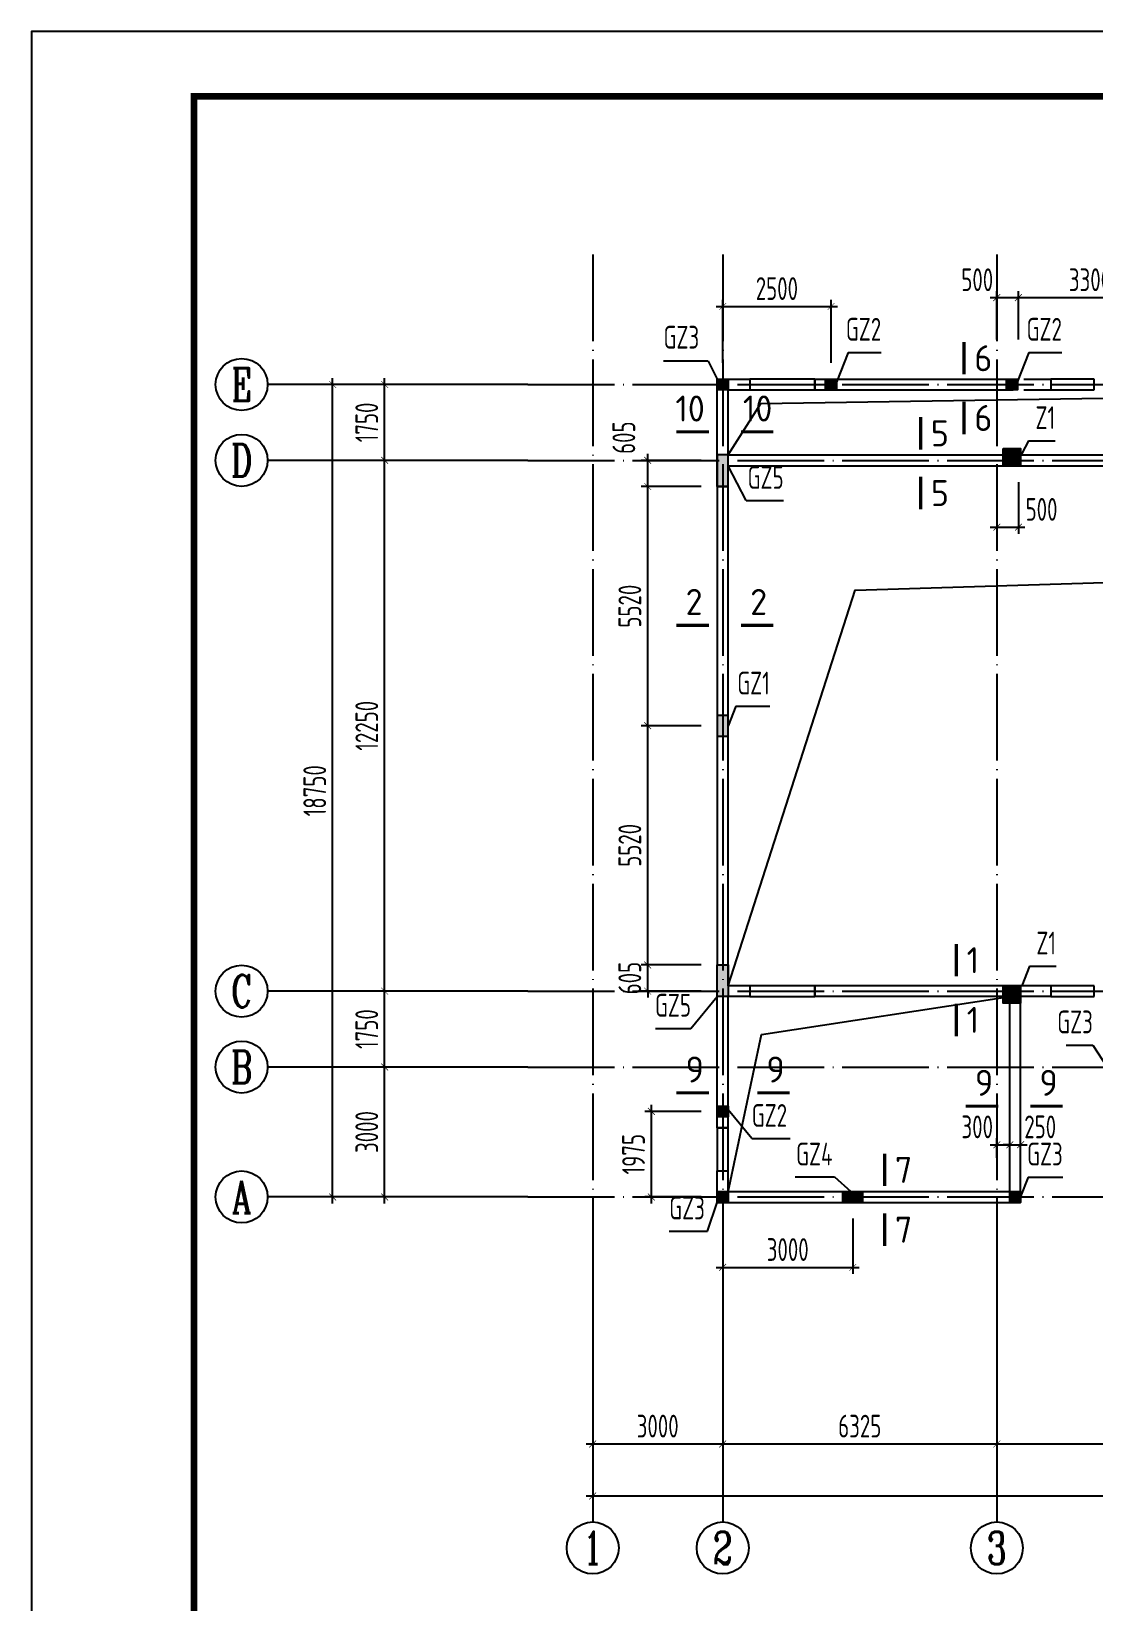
# Model space of a CAD drawing. Extents: x -159214 to 158333, y 7819 to 689505.
# Drawn here: x 24683 to 49192, y 286583 to 322819 of the extents above; entities that cross this region are included whole.
import ezdxf
from ezdxf.enums import TextEntityAlignment as Align

# ---------------------------------------------------------------- set-up
doc = ezdxf.new("R2010")
doc.units = 0
doc.header["$LTSCALE"] = 1000
doc.header["$PDMODE"] = 3
doc.linetypes.add('DASHED', pattern=[0.75, 0.5, -0.25])
doc.linetypes.add('DOTE', pattern=[2.42, 2, -0.2, 0.02, -0.2])
doc.layers.get('0').update_dxf_attribs({"linetype": 'CONTINUOUS'})
doc.layers.get('Defpoints').update_dxf_attribs({"linetype": 'CONTINUOUS'})
for name, color, linetype in [('d-一层结构平面', 4, 'CONTINUOUS'), ('d-轴线', 7, 'CONTINUOUS'), ('MOUNT', 3, 'CONTINUOUS'), ('PUB_DWGN', 7, 'CONTINUOUS'), ('PUB_TEXT', 7, 'CONTINUOUS'), ('PUB_TITLE', 4, 'CONTINUOUS'), ('邓-AXIS', 1, 'DOTE'), ('邓-AXIS_DIM', 3, 'CONTINUOUS'), ('邓-AXIS_NUM', 7, 'CONTINUOUS'), ('邓-BEAM_BR', 4, 'DASHED'), ('邓-BEAM_SE_CON', 144, 'CONTINUOUS'), ('邓-COLU', 7, 'CONTINUOUS'), ('邓-COLU_HATCH', 8, 'CONTINUOUS'), ('邓-DIM', 3, 'CONTINUOUS'), ('邓-TEXT', 7, 'CONTINUOUS'), ('邓-THICK', 6, 'CONTINUOUS'), ('邓-WALL_BR', 2, 'CONTINUOUS')]:
    doc.layers.add(name, color=color, linetype=linetype)
doc.styles.add('-GBCBIGGBENOR', font='GBENOR.shx', dxfattribs={"bigfont": 'GBCBIG.shx'})
doc.styles.add('HZTXT', font='romans', dxfattribs={"bigfont": 'hztxt'})
doc.styles.add('title_font', font='GBENOR.shx', dxfattribs={"bigfont": 'GBCBIG.shx'})
doc.styles.add('TSSD_Axis', font='complex.shx', dxfattribs={"width": 0.7, "bigfont": 'hztxt.shx'})
doc.styles.add('TSSD_Dimension', font='tssdeng.shx', dxfattribs={"width": 0.7, "bigfont": 'Hztxt.shx'})
doc.styles.add('TSSD_Label', font='tssdeng.shx', dxfattribs={"width": 0.7, "bigfont": 'Hztxt.shx'})
doc.dimstyles.new('TSSD_150_150', dxfattribs={"dimtxt": 525, "dimasz": 150, "dimexe": 150, "dimexo": 375, "dimgap": 150, "dimtad": 1, "dimdec": 0, "dimzin": 0, "dimdsep": 46, "dimtxsty": 'TSSD_Dimension', "dimblk": 'ARCHTICK', "dimblk1": 'ARCHTICK', "dimblk2": 'ARCHTICK', "dimcen": 0, "dimdle": 150, "dimclrt": 7, "dimadec": 0, "dimazin": 0, "dimtfac": 1, "dimtdec": 0, "dimtix": 1, "dimtmove": 2, "dimatfit": 3, "dimfxl": 1, "dimtolj": 1, "dimtzin": 0, "dimarcsym": 0})

# ---------------------------------------------------------------- blocks, each defined once
blk = doc.blocks.new('结构A2+0.5')
at = {"layer": 'PUB_TITLE'}
blk.add_lwpolyline([(0, -63000), (133650, -63000), (133650, 0), (0, 0)], close=True, dxfattribs=at)
at = {"layer": 'PUB_TITLE', "const_width": 150}
blk.add_lwpolyline([(3750, -61500), (132150, -61500), (132150, -1500), (3750, -1500)], close=True, dxfattribs=at)
at = {"layer": 'MOUNT', "color": 4, "style": 'HZTXT'}
blk.add_attdef('00', (130703, -60956), '', height=330, dxfattribs=at)
at = {"layer": 'PUB_DWGN', "style": 'title_font'}
for tag, height, p in [('工程名称1', 900, (127304, -45157)), ('工程名称2', 900, (127304, -46498)), ('图号', 600, (127304, -61007))]:
    blk.add_attdef(tag, text='', height=height, dxfattribs=at).set_placement(p, align=Align.CENTER)
at = {"layer": 'PUB_TEXT', "style": '-GBCBIGGBENOR'}
for tag, height, p in [('图名1', 849, (127304, -51263)), ('图名2', 849, (127373, -52205)), ('日期', 600, (124615, -58935)), ('比例', 600, (129973, -58904))]:
    blk.add_attdef(tag, text='', height=height, dxfattribs=at).set_placement(p, align=Align.CENTER)
blk = doc.blocks.new('Ts_Dk')
at = {"color": 0, "linetype": 'DASHED'}
for p, q in [((0.5, 0.5), (-0.5, 0.5)), ((-0.5, -0.5), (0.5, -0.5))]:
    blk.add_line(p, q, dxfattribs=at)
at = {"color": 0, "linetype": 'ByBlock'}
for p, q in [((-0.5, 0.5), (-0.5, -0.5)), ((0.5, -0.5), (0.5, 0.5))]:
    blk.add_line(p, q, dxfattribs=at)
at = {"color": 0, "linetype": 'ByBlock', "width": 0.7}
blk.add_attdef('DK', text='', height=0.01, dxfattribs=at).set_placement((0, 1.5), align=Align.BOTTOM_CENTER)
blk = doc.blocks.new('局部柱')
at = {"layer": '邓-COLU_HATCH'}
for points in [[(-125, 125), (125, 125), (125, -125), (-125, -125)], [(6550, 125), (6800, 125), (6800, -125), (6550, -125)], [(9875, 125), (10125, 125), (10125, -125), (9875, -125)], [(12200, 125), (12450, 125), (12450, -125), (12200, -125)], [(18200, 125), (18450, 125), (18450, -125), (18200, -125)], [(21125, 125), (21375, 125), (21375, -125), (21125, -125)], [(21125, -1625), (21375, -1625), (21375, -1875), (21125, -1875)], [(8875, -13875), (9125, -13875), (9125, -14125), (8875, -14125)], [(21125, -13875), (21375, -13875), (21375, -14125), (21125, -14125)], [(8875, -15625), (9125, -15625), (9125, -15875), (8875, -15875)], [(12200, -15625), (12450, -15625), (12450, -15875), (12200, -15875)], [(18200, -15625), (18450, -15625), (18450, -15875), (18200, -15875)], [(21125, -15625), (21375, -15625), (21375, -15875), (21125, -15875)]]:
    blk.add_hatch(color=256, dxfattribs=at).paths.add_polyline_path(points)
at = {"layer": '邓-COLU'}
for points in [[(-125, 125), (125, 125), (125, -125), (-125, -125)], [(9875, 125), (10125, 125), (10125, -125), (9875, -125)], [(21125, 125), (21375, 125), (21375, -125), (21125, -125)], [(21125, -1625), (21375, -1625), (21375, -1875), (21125, -1875)], [(8875, -13875), (9125, -13875), (9125, -14125), (8875, -14125)], [(21125, -13875), (21375, -13875), (21375, -14125), (21125, -14125)], [(8875, -15625), (9125, -15625), (9125, -15875), (8875, -15875)], [(21125, -15625), (21375, -15625), (21375, -15875), (21125, -15875)]]:
    blk.add_lwpolyline(points, close=True, dxfattribs=at)
at = {"layer": '邓-COLU', "elevation": 0}
for points in [[(6550, 125), (6800, 125), (6800, -125), (6550, -125)], [(12200, 125), (12450, 125), (12450, -125), (12200, -125)], [(18200, 125), (18450, 125), (18450, -125), (18200, -125)], [(12200, -15625), (12450, -15625), (12450, -15875), (12200, -15875)], [(18200, -15625), (18450, -15625), (18450, -15875), (18200, -15875)]]:
    blk.add_lwpolyline(points, close=True, dxfattribs=at)
blk = doc.blocks.new('蛋种鸡舍一层结构')
at = {"layer": '邓-COLU_HATCH'}
for points in [[(2875, -605), (3125, -605), (3125, 125), (2875, 125)], [(9475, 275), (9875, 275), (9875, -125), (9475, -125)], [(2875, -6365), (3125, -6365), (3125, -5885), (2875, -5885)], [(2875, -11645), (3125, -11645), (3125, -12375), (2875, -12375)], [(9475, -12125), (9875, -12125), (9875, -12525), (9475, -12525)], [(2875, -16875), (3125, -16875), (3125, -17125), (2875, -17125)], [(5775, -16875), (6225, -16875), (6225, -17125), (5775, -17125)], [(9625, -16875), (9875, -16875), (9875, -17125), (9625, -17125)], [(9625, -16875), (9875, -16875), (9875, -17125), (9625, -17125)]]:
    blk.add_hatch(color=256, dxfattribs=at).paths.add_polyline_path(points)
at = {"layer": '邓-COLU'}
for points in [[(2875, -605), (3125, -605), (3125, 125), (2875, 125)], [(9475, 275), (9875, 275), (9875, -125), (9475, -125)], [(2875, -6365), (3125, -6365), (3125, -5885), (2875, -5885)], [(2875, -11645), (3125, -11645), (3125, -12375), (2875, -12375)], [(9475, -12125), (9875, -12125), (9875, -12525), (9475, -12525)], [(2875, -16875), (3125, -16875), (3125, -17125), (2875, -17125)], [(5775, -16875), (6225, -16875), (6225, -17125), (5775, -17125)], [(9625, -16875), (9875, -16875), (9875, -17125), (9625, -17125)]]:
    blk.add_lwpolyline(points, close=True, dxfattribs=at)
blk = doc.blocks.new('2.9米高墙体')
at = {"layer": '邓-COLU_HATCH'}
for points in [[(2375, 1865), (2625, 1865), (2625, 1615), (2375, 1615)], [(-125, -14910), (125, -14910), (125, -15160), (-125, -15160)]]:
    blk.add_hatch(color=256, dxfattribs=at).paths.add_polyline_path(points)
at = {"layer": '邓-BEAM_SE_CON'}
for p, q in [((125, 115), (21125, 115)), ((125, -135), (21125, -135))]:
    blk.add_line(p, q, dxfattribs=at)
at = {"layer": '邓-COLU', "elevation": 0}
blk.add_lwpolyline([(2375, 1865), (2625, 1865), (2625, 1615), (2375, 1615)], close=True, dxfattribs=at)
at = {"layer": '邓-COLU'}
blk.add_lwpolyline([(-125, -14910), (125, -14910), (125, -15160), (-125, -15160)], close=True, dxfattribs=at)
at = {"layer": '邓-TEXT'}
for points in [[(125, 115), (880, 1299), (21125, 1615)], [(125, -16890), (896, -13257), (6625, -12385)]]:
    blk.add_lwpolyline(points, dxfattribs=at)
at = {"layer": '邓-WALL_BR'}
for p, q in [((-125, 1865), (625, 1865)), ((-125, -615), (-125, 1865)), ((625, 1865), (625, 1615)), ((2125, 1865), (2125, 1615)), ((2125, 1865), (6700, 1865, 0)), ((6950, 1865), (7575, 1865)), ((7575, 1865), (7575, 1615)), ((125, 1615), (625, 1615)), ((125, -615), (125, 1615)), ((2125, 1615), (6700, 1615, 0)), ((6950, 1615), (7575, 1615)), ((-125, -615), (125, -615)), ((-125, -15410), (-125, -11655)), ((-125, -11655), (125, -11655)), ((125, -12135), (125, -11655)), ((625, -12135), (125, -12135)), ((625, -12135), (625, -12385)), ((7575, -12135), (2125, -12135)), ((2125, -12135), (2125, -12385)), ((7575, -12135), (7575, -12385)), ((625, -12385), (125, -12385)), ((125, -15410), (125, -12385)), ((6625, -12385), (2125, -12385)), ((6625, -16885), (6625, -12385)), ((7575, -12385), (6875, -12385)), ((6875, -16997), (6875, -12385)), ((-125, -15410), (125, -15410)), ((-125, -17135), (-125, -16410)), ((-125, -16410), (125, -16410)), ((125, -16885), (125, -16410)), ((125, -16885), (6625, -16885)), ((6875, -16885), (6875, -17135)), ((-125, -17135), (6875, -17135))]:
    blk.add_line(p, q, dxfattribs=at)
at = {"layer": 'd-一层结构平面'}
blk.add_blockref('蛋种鸡舍一层结构', (-3000, -10), dxfattribs=at)
at = {"layer": '邓-BEAM_BR'}
for p, xscale, yscale, zscale in [((1375, 1740), 1500.000000000116, 250, 1500.000000000116), ((1375, -12260), 1500.000000000116, 250.0000000000582, 1500.000000000116), ((8075, -12260), 1000, 250, 1000)]:
    blk.add_blockref('Ts_Dk', p, dxfattribs=dict(at, xscale=xscale, yscale=yscale, zscale=zscale))
for p, xscale, yscale, zscale, rotation in [((8075, 1740), 1000, 250.0000000002328, 1000, 180), ((0, -6135), 11040, 250, 10000, 90), ((0, -15910), 1000, 249.9999999998836, 1000, 90)]:
    blk.add_blockref('Ts_Dk', p, dxfattribs=dict(at, xscale=xscale, yscale=yscale, zscale=zscale, rotation=rotation))
at = {"layer": '邓-DIM'}
blk.add_blockref('局部柱', (0, 1740), dxfattribs=at)
blk = doc.blocks.new('_ArchTick')
at = {"color": 0, "linetype": 'ByBlock', "const_width": 0.1}
blk.add_lwpolyline([(-0.53, -0.53), (0.53, 0.53)], dxfattribs=at)
blk = doc.blocks.new('*D96')
at = {"layer": 'Defpoints', "color": 0}
for p in [(38903, 301275), (40509, 301275), (40509, 300670)]:
    blk.add_point(p, dxfattribs=at)
at = {"layer": '邓-DIM', "color": 0, "lineweight": -2}
for p, q in [((40134, 301275), (38753, 301275)), ((38903, 301275), (38903, 301425)), ((38903, 300670), (38903, 301275)), ((40134, 300670), (38753, 300670)), ((38903, 300670), (38903, 300520))]:
    blk.add_line(p, q, dxfattribs=at)
at = {"layer": '邓-DIM', "color": 0, "lineweight": -2, "xscale": 150, "yscale": 150, "zscale": 150}
for p, rotation in [((38903, 301275), 270), ((38903, 300670), 90)]:
    blk.add_blockref('_ArchTick', p, dxfattribs=dict(at, rotation=rotation))
at = {"layer": '邓-DIM', "color": 7, "insert": (38491, 300972), "char_height": 525, "attachment_point": 5, "rotation": 90, "style": 'TSSD_Dimension'}
blk.add_mtext('\\A1;605', dxfattribs=at)
blk = doc.blocks.new('*D97')
at = {"layer": 'Defpoints', "color": 0}
for p in [(38903, 306795), (40509, 306795), (40509, 301275)]:
    blk.add_point(p, dxfattribs=at)
at = {"layer": '邓-DIM', "color": 0, "lineweight": -2}
for p, q in [((38903, 301125), (38903, 306945)), ((40134, 306795), (38753, 306795)), ((40134, 301275), (38753, 301275))]:
    blk.add_line(p, q, dxfattribs=at)
at = {"layer": '邓-DIM', "color": 0, "lineweight": -2, "xscale": 150, "yscale": 150, "zscale": 150}
for p, rotation in [((38903, 306795), 90), ((38903, 301275), 270)]:
    blk.add_blockref('_ArchTick', p, dxfattribs=dict(at, rotation=rotation))
at = {"layer": '邓-DIM', "color": 7, "insert": (38491, 304035), "char_height": 525, "attachment_point": 5, "rotation": 90, "style": 'TSSD_Dimension'}
blk.add_mtext('\\A1;5520', dxfattribs=at)
blk = doc.blocks.new('*D98')
at = {"layer": 'Defpoints', "color": 0}
for p in [(38903, 312315), (40509, 312315), (40509, 306795)]:
    blk.add_point(p, dxfattribs=at)
at = {"layer": '邓-DIM', "color": 0, "lineweight": -2}
for p, q in [((38903, 306645), (38903, 312465)), ((40134, 312315), (38753, 312315)), ((40134, 306795), (38753, 306795))]:
    blk.add_line(p, q, dxfattribs=at)
at = {"layer": '邓-DIM', "color": 0, "lineweight": -2, "xscale": 150, "yscale": 150, "zscale": 150}
for p, rotation in [((38903, 312315), 90), ((38903, 306795), 270)]:
    blk.add_blockref('_ArchTick', p, dxfattribs=dict(at, rotation=rotation))
at = {"layer": '邓-DIM', "color": 7, "insert": (38491, 309555), "char_height": 525, "attachment_point": 5, "rotation": 90, "style": 'TSSD_Dimension'}
blk.add_mtext('\\A1;5520', dxfattribs=at)
blk = doc.blocks.new('*D99')
at = {"layer": 'Defpoints', "color": 0}
for p in [(38903, 312920), (40509, 312920), (40509, 312315)]:
    blk.add_point(p, dxfattribs=at)
at = {"layer": '邓-DIM', "color": 0, "lineweight": -2}
for p, q in [((40134, 312920), (38753, 312920)), ((38903, 312165), (38903, 313070)), ((40134, 312315), (38753, 312315))]:
    blk.add_line(p, q, dxfattribs=at)
at = {"layer": '邓-DIM', "color": 0, "lineweight": -2, "xscale": 150, "yscale": 150, "zscale": 150}
for p, rotation in [((38903, 312920), 90), ((38903, 312315), 270)]:
    blk.add_blockref('_ArchTick', p, dxfattribs=dict(at, rotation=rotation))
at = {"layer": '邓-DIM', "color": 7, "insert": (38353, 313443), "char_height": 525, "attachment_point": 5, "rotation": 90, "style": 'TSSD_Dimension'}
blk.add_mtext('\\A1;605', dxfattribs=at)
blk = doc.blocks.new('*D100')
at = {"layer": 'Defpoints', "color": 0}
for p in [(46959, 312795), (47459, 312795), (47459, 311376)]:
    blk.add_point(p, dxfattribs=at)
at = {"layer": '邓-DIM', "color": 0, "lineweight": -2}
for p, q in [((46959, 312420), (46959, 311226)), ((47459, 312420), (47459, 311226)), ((46809, 311376), (47609, 311376))]:
    blk.add_line(p, q, dxfattribs=at)
at = {"layer": '邓-DIM', "color": 0, "lineweight": -2, "xscale": 150, "yscale": 150, "zscale": 150, "rotation": 180}
blk.add_blockref('_ArchTick', (46959, 311376), dxfattribs=at)
at = {"layer": '邓-DIM', "color": 0, "lineweight": -2, "xscale": 150, "yscale": 150, "zscale": 150}
blk.add_blockref('_ArchTick', (47459, 311376), dxfattribs=at)
at = {"layer": '邓-DIM', "color": 7, "insert": (47991, 311788), "char_height": 525, "attachment_point": 5, "style": 'TSSD_Dimension'}
blk.add_mtext('\\A1;500', dxfattribs=at)
blk = doc.blocks.new('*D147')
at = {"layer": 'Defpoints', "color": 0}
for p in [(0, -18500), (99450, -18500), (99450, -23900)]:
    blk.add_point(p, dxfattribs=at)
at = {"layer": '邓-AXIS_DIM', "color": 0, "lineweight": -2}
for p, q in [((0, -18875), (0, -24050)), ((99450, -18875), (99450, -24050)), ((-150, -23900), (99600, -23900))]:
    blk.add_line(p, q, dxfattribs=at)
at = {"layer": '邓-AXIS_DIM', "color": 0, "lineweight": -2, "xscale": 150, "yscale": 150, "zscale": 150, "rotation": 180}
blk.add_blockref('_ArchTick', (0, -23900), dxfattribs=at)
at = {"layer": '邓-AXIS_DIM', "color": 0, "lineweight": -2, "xscale": 150, "yscale": 150, "zscale": 150}
blk.add_blockref('_ArchTick', (99450, -23900), dxfattribs=at)
at = {"layer": '邓-AXIS_DIM', "color": 7, "insert": (49725, -23487.5), "char_height": 525, "attachment_point": 5, "style": 'TSSD_Dimension'}
blk.add_mtext('\\A1;99450', dxfattribs=at)
blk = doc.blocks.new('ts_axno')
at = {"color": 0, "linetype": 'ByBlock', "lineweight": -2}
blk.add_circle((0, 0), 0.5, dxfattribs=at)
at = {"color": 0, "linetype": 'ByBlock', "lineweight": -2, "style": 'TSSD_Axis', "width": 0.7}
blk.add_attdef('A', text='', height=0.6, dxfattribs=at).set_placement((0, 0), align=Align.MIDDLE_CENTER)
blk = doc.blocks.new('*D148')
at = {"layer": 'Defpoints', "color": 0}
for p in [(-4800, -14000), (-1500, -14000), (-1500, -17000)]:
    blk.add_point(p, dxfattribs=at)
at = {"layer": '邓-AXIS_DIM', "color": 0, "lineweight": -2}
for p, q in [((-1875, -14000), (-4950, -14000)), ((-4800, -17150), (-4800, -13850)), ((-1875, -17000), (-4950, -17000))]:
    blk.add_line(p, q, dxfattribs=at)
at = {"layer": '邓-AXIS_DIM', "color": 0, "lineweight": -2, "xscale": 150, "yscale": 150, "zscale": 150}
for p, rotation in [((-4800, -14000), 90), ((-4800, -17000), 270)]:
    blk.add_blockref('_ArchTick', p, dxfattribs=dict(at, rotation=rotation))
at = {"layer": '邓-AXIS_DIM', "color": 7, "insert": (-5212.5, -15500), "char_height": 525, "attachment_point": 5, "rotation": 90, "style": 'TSSD_Dimension'}
blk.add_mtext('\\A1;3000', dxfattribs=at)
blk = doc.blocks.new('*D149')
at = {"layer": 'Defpoints', "color": 0}
for p in [(-4800, -12250), (-1500, -12250), (-1500, -14000)]:
    blk.add_point(p, dxfattribs=at)
at = {"layer": '邓-AXIS_DIM', "color": 0, "lineweight": -2}
for p, q in [((-1875, -12250), (-4950, -12250)), ((-4800, -14150), (-4800, -12100)), ((-1875, -14000), (-4950, -14000))]:
    blk.add_line(p, q, dxfattribs=at)
at = {"layer": '邓-AXIS_DIM', "color": 0, "lineweight": -2, "xscale": 150, "yscale": 150, "zscale": 150}
for p, rotation in [((-4800, -12250), 90), ((-4800, -14000), 270)]:
    blk.add_blockref('_ArchTick', p, dxfattribs=dict(at, rotation=rotation))
at = {"layer": '邓-AXIS_DIM', "color": 7, "insert": (-5212.5, -13125), "char_height": 525, "attachment_point": 5, "rotation": 90, "style": 'TSSD_Dimension'}
blk.add_mtext('\\A1;1750', dxfattribs=at)
blk = doc.blocks.new('*D150')
at = {"layer": 'Defpoints', "color": 0}
for p in [(-4800, 0), (-1500, 0), (-1500, -12250)]:
    blk.add_point(p, dxfattribs=at)
at = {"layer": '邓-AXIS_DIM', "color": 0, "lineweight": -2}
for p, q in [((-1875, 0), (-4950, 0)), ((-4800, -12400), (-4800, 150)), ((-1875, -12250), (-4950, -12250))]:
    blk.add_line(p, q, dxfattribs=at)
at = {"layer": '邓-AXIS_DIM', "color": 0, "lineweight": -2, "xscale": 150, "yscale": 150, "zscale": 150}
for p, rotation in [((-4800, 0), 90), ((-4800, -12250), 270)]:
    blk.add_blockref('_ArchTick', p, dxfattribs=dict(at, rotation=rotation))
at = {"layer": '邓-AXIS_DIM', "color": 7, "insert": (-5212.5, -6125), "char_height": 525, "attachment_point": 5, "rotation": 90, "style": 'TSSD_Dimension'}
blk.add_mtext('\\A1;12250', dxfattribs=at)
blk = doc.blocks.new('*D151')
at = {"layer": 'Defpoints', "color": 0}
for p in [(-4800, 1750), (-1500, 1750), (-1500, 0)]:
    blk.add_point(p, dxfattribs=at)
at = {"layer": '邓-AXIS_DIM', "color": 0, "lineweight": -2}
for p, q in [((-4800, -150), (-4800, 1900)), ((-1875, 1750), (-4950, 1750)), ((-1875, 0), (-4950, 0))]:
    blk.add_line(p, q, dxfattribs=at)
at = {"layer": '邓-AXIS_DIM', "color": 0, "lineweight": -2, "xscale": 150, "yscale": 150, "zscale": 150}
for p, rotation in [((-4800, 1750), 90), ((-4800, 0), 270)]:
    blk.add_blockref('_ArchTick', p, dxfattribs=dict(at, rotation=rotation))
at = {"layer": '邓-AXIS_DIM', "color": 7, "insert": (-5212.5, 875), "char_height": 525, "attachment_point": 5, "rotation": 90, "style": 'TSSD_Dimension'}
blk.add_mtext('\\A1;1750', dxfattribs=at)
blk = doc.blocks.new('*D152')
at = {"layer": 'Defpoints', "color": 0}
for p in [(0, -18500), (3000, -18500), (3000, -22700)]:
    blk.add_point(p, dxfattribs=at)
at = {"layer": '邓-AXIS_DIM', "color": 0, "lineweight": -2}
for p, q in [((0, -18875), (0, -22850)), ((3000, -18875), (3000, -22850)), ((-150, -22700), (3150, -22700))]:
    blk.add_line(p, q, dxfattribs=at)
at = {"layer": '邓-AXIS_DIM', "color": 0, "lineweight": -2, "xscale": 150, "yscale": 150, "zscale": 150, "rotation": 180}
blk.add_blockref('_ArchTick', (0, -22700), dxfattribs=at)
at = {"layer": '邓-AXIS_DIM', "color": 0, "lineweight": -2, "xscale": 150, "yscale": 150, "zscale": 150}
blk.add_blockref('_ArchTick', (3000, -22700), dxfattribs=at)
at = {"layer": '邓-AXIS_DIM', "color": 7, "insert": (1500, -22287.5), "char_height": 525, "attachment_point": 5, "style": 'TSSD_Dimension'}
blk.add_mtext('\\A1;3000', dxfattribs=at)
blk = doc.blocks.new('*D153')
at = {"layer": 'Defpoints', "color": 0}
for p in [(3000, -18500), (9325, -18500, 0), (9325, -22700)]:
    blk.add_point(p, dxfattribs=at)
at = {"layer": '邓-AXIS_DIM', "color": 0, "lineweight": -2}
for p, q in [((3000, -18875), (3000, -22850)), ((9325, -18875), (9325, -22850)), ((2850, -22700), (9475, -22700))]:
    blk.add_line(p, q, dxfattribs=at)
at = {"layer": '邓-AXIS_DIM', "color": 0, "lineweight": -2, "xscale": 150, "yscale": 150, "zscale": 150, "rotation": 180}
blk.add_blockref('_ArchTick', (3000, -22700), dxfattribs=at)
at = {"layer": '邓-AXIS_DIM', "color": 0, "lineweight": -2, "xscale": 150, "yscale": 150, "zscale": 150}
blk.add_blockref('_ArchTick', (9325, -22700), dxfattribs=at)
at = {"layer": '邓-AXIS_DIM', "color": 7, "insert": (6162.5, -22287.5), "char_height": 525, "attachment_point": 5, "style": 'TSSD_Dimension'}
blk.add_mtext('\\A1;6325', dxfattribs=at)
blk = doc.blocks.new('*D154')
at = {"layer": 'Defpoints', "color": 0}
for p in [(9325, -18500, 0), (15325, -18500), (15325, -22700)]:
    blk.add_point(p, dxfattribs=at)
at = {"layer": '邓-AXIS_DIM', "color": 0, "lineweight": -2}
for p, q in [((9325, -18875), (9325, -22850)), ((15325, -18875), (15325, -22850)), ((9175, -22700), (15475, -22700))]:
    blk.add_line(p, q, dxfattribs=at)
at = {"layer": '邓-AXIS_DIM', "color": 0, "lineweight": -2, "xscale": 150, "yscale": 150, "zscale": 150, "rotation": 180}
blk.add_blockref('_ArchTick', (9325, -22700), dxfattribs=at)
at = {"layer": '邓-AXIS_DIM', "color": 0, "lineweight": -2, "xscale": 150, "yscale": 150, "zscale": 150}
blk.add_blockref('_ArchTick', (15325, -22700), dxfattribs=at)
at = {"layer": '邓-AXIS_DIM', "color": 7, "insert": (12325, -22287.5), "char_height": 525, "attachment_point": 5, "style": 'TSSD_Dimension'}
blk.add_mtext('\\A1;6000', dxfattribs=at)
blk = doc.blocks.new('*D160')
at = {"layer": 'Defpoints', "color": 0}
for p in [(-6000, 1750), (-1500, 1750), (-1500, -17000)]:
    blk.add_point(p, dxfattribs=at)
at = {"layer": '邓-AXIS_DIM', "color": 0, "lineweight": -2}
for p, q in [((-6000, -17150), (-6000, 1900)), ((-1875, 1750), (-6150, 1750)), ((-1875, -17000), (-6150, -17000))]:
    blk.add_line(p, q, dxfattribs=at)
at = {"layer": '邓-AXIS_DIM', "color": 0, "lineweight": -2, "xscale": 150, "yscale": 150, "zscale": 150}
for p, rotation in [((-6000, 1750), 90), ((-6000, -17000), 270)]:
    blk.add_blockref('_ArchTick', p, dxfattribs=dict(at, rotation=rotation))
at = {"layer": '邓-AXIS_DIM', "color": 7, "insert": (-6412.5, -7625), "char_height": 525, "attachment_point": 5, "rotation": 90, "style": 'TSSD_Dimension'}
blk.add_mtext('\\A1;18750', dxfattribs=at)
blk = doc.blocks.new('*D176')
at = {"layer": 'Defpoints', "color": 0}
for p in [(47259, 297126), (46959, 296451), (47259, 296451)]:
    blk.add_point(p, dxfattribs=at)
at = {"layer": '邓-DIM', "color": 0, "lineweight": -2}
for p, q in [((46959, 296826), (46959, 297276)), ((47259, 296826), (47259, 297276)), ((46809, 297126), (47409, 297126))]:
    blk.add_line(p, q, dxfattribs=at)
at = {"layer": '邓-DIM', "color": 0, "lineweight": -2, "xscale": 150, "yscale": 150, "zscale": 150, "rotation": 180}
blk.add_blockref('_ArchTick', (46959, 297126), dxfattribs=at)
at = {"layer": '邓-DIM', "color": 0, "lineweight": -2, "xscale": 150, "yscale": 150, "zscale": 150}
blk.add_blockref('_ArchTick', (47259, 297126), dxfattribs=at)
at = {"layer": '邓-DIM', "color": 7, "insert": (46507, 297538), "char_height": 525, "attachment_point": 5, "style": 'TSSD_Dimension'}
blk.add_mtext('\\A1;300', dxfattribs=at)
blk = doc.blocks.new('*D177')
at = {"layer": 'Defpoints', "color": 0}
for p in [(47509, 297126), (47509, 296901), (47259, 296451)]:
    blk.add_point(p, dxfattribs=at)
at = {"layer": '邓-DIM', "color": 0, "lineweight": -2}
for p, q in [((47259, 296826), (47259, 297276)), ((47509, 297276), (47509, 297276)), ((47259, 297126), (47109, 297126)), ((47259, 297126), (47509, 297126)), ((47509, 297126), (47659, 297126))]:
    blk.add_line(p, q, dxfattribs=at)
at = {"layer": '邓-DIM', "color": 0, "lineweight": -2, "xscale": 150, "yscale": 150, "zscale": 150}
blk.add_blockref('_ArchTick', (47259, 297126), dxfattribs=at)
at = {"layer": '邓-DIM', "color": 0, "lineweight": -2, "xscale": 150, "yscale": 150, "zscale": 150, "rotation": 180}
blk.add_blockref('_ArchTick', (47509, 297126), dxfattribs=at)
at = {"layer": '邓-DIM', "color": 7, "insert": (47960, 297538), "char_height": 525, "attachment_point": 5, "style": 'TSSD_Dimension'}
blk.add_mtext('\\A1;250', dxfattribs=at)
blk = doc.blocks.new('*D181')
at = {"layer": 'Defpoints', "color": 0}
for p in [(40634, 295795), (43634, 295795), (43634, 294295)]:
    blk.add_point(p, dxfattribs=at)
at = {"layer": '邓-DIM', "color": 0, "lineweight": -2}
for p, q in [((40634, 295420), (40634, 294145)), ((43634, 295420), (43634, 294145)), ((40484, 294295), (43784, 294295))]:
    blk.add_line(p, q, dxfattribs=at)
at = {"layer": '邓-DIM', "color": 0, "lineweight": -2, "xscale": 150, "yscale": 150, "zscale": 150, "rotation": 180}
blk.add_blockref('_ArchTick', (40634, 294295), dxfattribs=at)
at = {"layer": '邓-DIM', "color": 0, "lineweight": -2, "xscale": 150, "yscale": 150, "zscale": 150}
blk.add_blockref('_ArchTick', (43634, 294295), dxfattribs=at)
at = {"layer": '邓-DIM', "color": 7, "insert": (42134, 294707), "char_height": 525, "attachment_point": 5, "style": 'TSSD_Dimension'}
blk.add_mtext('\\A1;3000', dxfattribs=at)
blk = doc.blocks.new('*D182')
at = {"layer": 'Defpoints', "color": 0}
for p in [(47459, 316675), (46959, 315334), (47459, 315334)]:
    blk.add_point(p, dxfattribs=at)
at = {"layer": '邓-DIM', "color": 0, "lineweight": -2}
for p, q in [((46959, 315709), (46959, 316825)), ((47459, 315709), (47459, 316825)), ((46809, 316675), (47609, 316675))]:
    blk.add_line(p, q, dxfattribs=at)
at = {"layer": '邓-DIM', "color": 0, "lineweight": -2, "xscale": 150, "yscale": 150, "zscale": 150, "rotation": 180}
blk.add_blockref('_ArchTick', (46959, 316675), dxfattribs=at)
at = {"layer": '邓-DIM', "color": 0, "lineweight": -2, "xscale": 150, "yscale": 150, "zscale": 150}
blk.add_blockref('_ArchTick', (47459, 316675), dxfattribs=at)
at = {"layer": '邓-DIM', "color": 7, "insert": (46507, 317088), "char_height": 525, "attachment_point": 5, "style": 'TSSD_Dimension'}
blk.add_mtext('\\A1;500', dxfattribs=at)
blk = doc.blocks.new('*D183')
at = {"layer": 'Defpoints', "color": 0}
for p in [(50759, 316675), (47459, 315334), (50759, 315334)]:
    blk.add_point(p, dxfattribs=at)
at = {"layer": '邓-DIM', "color": 0, "lineweight": -2}
for p, q in [((47459, 315709), (47459, 316825)), ((50759, 315709), (50759, 316825)), ((47309, 316675), (50909, 316675))]:
    blk.add_line(p, q, dxfattribs=at)
at = {"layer": '邓-DIM', "color": 0, "lineweight": -2, "xscale": 150, "yscale": 150, "zscale": 150, "rotation": 180}
blk.add_blockref('_ArchTick', (47459, 316675), dxfattribs=at)
at = {"layer": '邓-DIM', "color": 0, "lineweight": -2, "xscale": 150, "yscale": 150, "zscale": 150}
blk.add_blockref('_ArchTick', (50759, 316675), dxfattribs=at)
at = {"layer": '邓-DIM', "color": 7, "insert": (49109, 317088), "char_height": 525, "attachment_point": 5, "style": 'TSSD_Dimension'}
blk.add_mtext('\\A1;3300', dxfattribs=at)
blk = doc.blocks.new('*D307')
at = {"layer": 'Defpoints', "color": 0}
for p in [(43134, 316471), (40634, 314795), (43134, 314795)]:
    blk.add_point(p, dxfattribs=at)
at = {"layer": '邓-DIM', "color": 0, "lineweight": -2}
for p, q in [((40484, 316471), (43284, 316471)), ((40634, 315170), (40634, 316621)), ((43134, 315170), (43134, 316621))]:
    blk.add_line(p, q, dxfattribs=at)
at = {"layer": '邓-DIM', "color": 0, "lineweight": -2, "xscale": 150, "yscale": 150, "zscale": 150, "rotation": 180}
blk.add_blockref('_ArchTick', (40634, 316471), dxfattribs=at)
at = {"layer": '邓-DIM', "color": 0, "lineweight": -2, "xscale": 150, "yscale": 150, "zscale": 150}
blk.add_blockref('_ArchTick', (43134, 316471), dxfattribs=at)
at = {"layer": '邓-DIM', "color": 7, "insert": (41884, 316884), "char_height": 525, "attachment_point": 5, "style": 'TSSD_Dimension'}
blk.add_mtext('\\A1;2500', dxfattribs=at)
blk = doc.blocks.new('*D308')
at = {"layer": 'Defpoints', "color": 0}
for p in [(38988, 297895), (40509, 297895), (40509, 295920)]:
    blk.add_point(p, dxfattribs=at)
at = {"layer": '邓-DIM', "color": 0, "lineweight": -2}
for p, q in [((40134, 297895), (38838, 297895)), ((38988, 295770), (38988, 298045)), ((40134, 295920), (38838, 295920))]:
    blk.add_line(p, q, dxfattribs=at)
at = {"layer": '邓-DIM', "color": 0, "lineweight": -2, "xscale": 150, "yscale": 150, "zscale": 150}
for p, rotation in [((38988, 297895), 90), ((38988, 295920), 270)]:
    blk.add_blockref('_ArchTick', p, dxfattribs=dict(at, rotation=rotation))
at = {"layer": '邓-DIM', "color": 7, "insert": (38576, 296907), "char_height": 525, "attachment_point": 5, "rotation": 90, "style": 'TSSD_Dimension'}
blk.add_mtext('\\A1;1975', dxfattribs=at)
blk = doc.blocks.new('办公附属轴线')
at = {"layer": '邓-AXIS'}
for p, q in [((0, 4750), (0, -18500)), ((3000, 4750), (3000, -18500)), ((9325, 4750, 0), (9325, -18500, 0)), ((-1500, 1750), (27325, 1750)), ((-1500, 0), (100950, 0)), ((-1500, -12250), (100950, -12250)), ((-1500, -14000), (27325, -14000)), ((-1500, -17000), (100950, -17000))]:
    blk.add_line(p, q, dxfattribs=at)
at = {"layer": '邓-AXIS_NUM'}
for p, q in [((-1500, 1750), (-7500, 1750)), ((-1500, 0), (-7500, 0)), ((-1500, -12250), (-7500, -12250)), ((-1500, -14000), (-7500, -14000)), ((-1500, -17000), (-7500, -17000)), ((0, -18500), (0, -24500)), ((3000, -18500), (3000, -24500)), ((9325, -18500), (9325, -24500))]:
    blk.add_line(p, q, dxfattribs=at)
ref = blk.add_blockref('ts_axno', (-8100, 1750), dxfattribs=dict(at, xscale=1200, yscale=1200, zscale=1200))
ref.add_attrib('E', 'E', dxfattribs={"height": 750, "style": 'TSSD_Axis', "width": 0.7}).set_placement((-8100, 1750), align=Align.MIDDLE_CENTER)
ref = blk.add_blockref('ts_axno', (-8100, 0), dxfattribs=dict(at, xscale=1200, yscale=1200, zscale=1200))
ref.add_attrib('D', 'D', dxfattribs={"height": 750, "style": 'TSSD_Axis', "width": 0.7}).set_placement((-8100, 0), align=Align.MIDDLE_CENTER)
ref = blk.add_blockref('ts_axno', (-8100, -12250), dxfattribs=dict(at, xscale=1200, yscale=1200, zscale=1200))
ref.add_attrib('C', 'C', dxfattribs={"height": 750, "style": 'TSSD_Axis', "width": 0.7}).set_placement((-8100, -12250), align=Align.MIDDLE_CENTER)
ref = blk.add_blockref('ts_axno', (-8100, -14000), dxfattribs=dict(at, xscale=1200, yscale=1200, zscale=1200))
ref.add_attrib('B', 'B', dxfattribs={"height": 750, "style": 'TSSD_Axis', "width": 0.7}).set_placement((-8100, -14000), align=Align.MIDDLE_CENTER)
ref = blk.add_blockref('ts_axno', (-8100, -17000), dxfattribs=dict(at, xscale=1200, yscale=1200, zscale=1200))
ref.add_attrib('A', 'A', dxfattribs={"height": 750, "style": 'TSSD_Axis', "width": 0.7}).set_placement((-8100, -17000), align=Align.MIDDLE_CENTER)
ref = blk.add_blockref('ts_axno', (0, -25100), dxfattribs=dict(at, xscale=1200, yscale=1200, zscale=1200))
ref.add_attrib('1', '1', dxfattribs={"height": 750, "style": 'TSSD_Axis', "width": 0.7}).set_placement((0, -25100), align=Align.MIDDLE_CENTER)
ref = blk.add_blockref('ts_axno', (3000, -25100), dxfattribs=dict(at, xscale=1200, yscale=1200, zscale=1200))
ref.add_attrib('2', '2', dxfattribs={"height": 750, "style": 'TSSD_Axis', "width": 0.7}).set_placement((3000, -25100), align=Align.MIDDLE_CENTER)
ref = blk.add_blockref('ts_axno', (9325, -25100), dxfattribs=dict(at, xscale=1200, yscale=1200, zscale=1200))
ref.add_attrib('3', '3', dxfattribs={"height": 750, "style": 'TSSD_Axis', "width": 0.7}).set_placement((9325, -25100), align=Align.MIDDLE_CENTER)
at = {"layer": '邓-AXIS_DIM'}
for base, p1, p2, angle, picture, middle in [((-6000, 1750), (-1500, -17000), (-1500, 1750), 90, '*D160', (-6412.5, -7625)), ((-4800, 1750), (-1500, 0), (-1500, 1750), 90, '*D151', (-5212.5, 875)), ((-4800, 0), (-1500, -12250), (-1500, 0), 90, '*D150', (-5212.5, -6125)), ((-4800, -12250), (-1500, -14000), (-1500, -12250), 90, '*D149', (-5212.5, -13125)), ((-4800, -14000), (-1500, -17000), (-1500, -14000), 90, '*D148', (-5212.5, -15500)), ((99450, -23900), (0, -18500), (99450, -18500), 180, '*D147', (49725, -23487.5)), ((3000, -22700), (0, -18500), (3000, -18500), 180, '*D152', (1500, -22287.5)), ((9325, -22700), (3000, -18500), (9325, -18500, 0), 180, '*D153', (6162.5, -22287.5)), ((15325, -22700), (9325, -18500, 0), (15325, -18500), 180, '*D154', (12325, -22287.5))]:
    dim = blk.add_linear_dim(base=base, p1=p1, p2=p2, angle=angle, dimstyle='TSSD_150_150', dxfattribs=at)
    dim.commit()
    dim.dimension.update_dxf_attribs({"geometry": picture, "text_midpoint": middle})

msp = doc.modelspace()

# ---------------------------------------------------------------- linework, layer by layer
at = {"layer": '邓-TEXT'}
for p, q in [((43527.7, 315412.4), (43258.7, 314724.8)), ((43527.7, 315412.4), (44290.8, 315412.4)), ((47697.7, 315412.4, 0), (47428.7, 314724.8, 0)), ((47697.7, 315412.4, 0), (48460.8, 315412.4, 0)), ((40295.3, 315210.1), (39268.9, 315210.1)), ((40295.3, 315210.1), (40508.7, 314794.7)), ((47689.8, 313371.7), (47453.7, 312919.7)), ((47689.8, 313371.7), (48304.6, 313371.7)), ((41176.5, 311992.6), (40758.7, 312794.7)), ((41176.5, 311992.6), (42039.2, 311992.6)), ((40934.7, 307246.7), (40758.7, 306794.7)), ((40934.7, 307246.7), (41720.6, 307246.7)), ((47709.7, 301246.7, 0), (47533.7, 300794.7, 0)), ((47709.7, 301246.7, 0), (48324.5, 301246.7, 0)), ((39901.5, 299811.6), (40508.7, 300544.7)), ((39079.4, 299811.6), (39901.5, 299811.6)), ((48560.1, 299427.2), (49174.9, 299427.2)), ((49174.9, 299427.2), (49508.7, 298919.7)), ((41305, 297269.1), (40758.7, 297930.9)), ((41305, 297269.1), (42187.1, 297269.1)), ((42306.4, 296384.2), (43215.1, 296384.2)), ((43215.1, 296384.2), (43588.8, 296044.7)), ((47682.5, 296378.5), (47508.7, 295932.2)), ((47682.5, 296378.5), (48479.4, 296378.5)), ((40282.8, 295132.9), (40508.7, 295794.7)), ((39400.7, 295132.9), (40282.8, 295132.9))]:
    msp.add_line(p, q, dxfattribs=at)
msp.add_lwpolyline([(40758.7, 300794.7), (43689.3, 309925.8), (136958.7, 312794.7)], dxfattribs=at)
at = {"layer": '邓-THICK', "const_width": 75}
for points in [[(46201.7, 314901.7), (46201.7, 315651.7)], [(46202.3, 314273.1), (46202.3, 313523.1)], [(45199.2, 313168.2), (45199.2, 313918.2)], [(40314.9, 313578.1), (39564.9, 313578.1)], [(41054.4, 313578.1), (41804.4, 313578.1)], [(45199.8, 312539.6), (45199.8, 311789.6)], [(40314.9, 309114.9), (39564.9, 309114.9)], [(41054.4, 309114.9), (41804.4, 309114.9)], [(46024.8, 301009.9), (46024.8, 301759.9)], [(46025.4, 300381.3), (46025.4, 299631.3)], [(40314.9, 298324), (39564.9, 298324)], [(41429.4, 298324), (42179.4, 298324)], [(46990.2, 298016.6), (46240.2, 298016.6)], [(47729.6, 298016.6), (48479.6, 298016.6)], [(44370.1, 296169.7), (44370.1, 296919.7)], [(44370.7, 295541.1), (44370.7, 294791.1)]]:
    msp.add_lwpolyline(points, dxfattribs=at)

# ---------------------------------------------------------------- block references
at = {"layer": 'd-轴线'}
msp.add_blockref('办公附属轴线', (37633.7, 312919.7), dxfattribs=at)
at = {"layer": '邓-DIM'}
for name, p in [('结构A2+0.5', (24682.6, 322818.8)), ('2.9米高墙体', (40633.7, 312929.7))]:
    msp.add_blockref(name, p, dxfattribs=at)

# ---------------------------------------------------------------- texts
at = {"layer": '邓-TEXT', "style": 'TSSD_Label', "width": 0.7}
for s, p in [('GZ3', (39268.9, 315341.4)), ('GZ2', (41305, 297381.6)), ('GZ3', (39400.7, 295245.4))]:
    msp.add_text(s, height=525, dxfattribs=at).set_placement(p, align=Align.BOTTOM_LEFT)
for s, p in [('GZ2', (44290.8, 315524.9)), ('GZ2', (48460.8, 315524.9, 0)), ('Z1', (48304.6, 313484.2)), ('GZ5', (42039.2, 312105.1)), ('GZ1', (41720.6, 307359.2)), ('Z1', (48324.5, 301359.2, 0)), ('GZ5', (39901.5, 299924.1)), ('GZ3', (49174.9, 299539.7)), ('GZ4', (43165.9, 296491)), ('GZ3', (48479.4, 296491))]:
    msp.add_text(s, height=525, dxfattribs=at).set_placement(p, align=Align.BOTTOM_RIGHT)
at = {"layer": '邓-THICK', "style": 'TSSD_Label'}
for s, p in [('6', (46439.2, 314976.7)), ('10', (39543.1, 313815.6)), ('10', (41100, 313815.6)), ('6', (46439.8, 313598.1)), ('5', (45436.7, 313243.2)), ('5', (45437.3, 311864.6)), ('2', (39778.4, 309352.4)), ('2', (41267.8, 309352.4)), ('1', (46262.3, 301084.9)), ('1', (46262.9, 299706.3)), ('9', (39778.4, 298561.5)), ('9', (41642.8, 298561.5)), ('9', (46453.6, 298254.1)), ('9', (47943, 298254.1)), ('7', (44607.6, 296244.7)), ('7', (44608.2, 294866.1))]:
    msp.add_text(s, height=600, dxfattribs=at).set_placement(p)

# ---------------------------------------------------------------- dimensions: what is measured, and where the dimension line sits
at = {"layer": '邓-DIM'}
for base, p1, p2, picture, middle in [((47458.7, 316675.1), (46958.7, 315334.1), (47458.7, 315334.1), '*D182', (46507.1, 317087.6)), ((47458.7, 311375.6), (46958.7, 312794.7), (47458.7, 312794.7), '*D100', (47991.3, 311788.1)), ((47258.7, 297125.6), (46958.7, 296450.8), (47258.7, 296450.8), '*D176', (46507.1, 297538.1)), ((47508.7, 297125.6), (47258.7, 296450.8), (47508.7, 296900.7), '*D177', (47960.3, 297538.1))]:
    dim = msp.add_linear_dim(base=base, p1=p1, p2=p2, dimstyle='TSSD_150_150', dxfattribs=at)
    dim.commit()
    dim.dimension.update_dxf_attribs({"geometry": picture, "text_midpoint": middle, "dimtype": 160})
for base, p1, p2, picture, middle in [((50758.7, 316675.1), (47458.7, 315334.1), (50758.7, 315334.1), '*D183', (49108.7, 317087.6)), ((43133.7, 316471.1), (40633.7, 314794.7), (43133.7, 314794.7), '*D307', (41883.7, 316883.6)), ((43633.7, 294294.9), (40633.7, 295794.7), (43633.7, 295794.7), '*D181', (42133.7, 294707.4))]:
    dim = msp.add_linear_dim(base=base, p1=p1, p2=p2, dimstyle='TSSD_150_150', dxfattribs=at)
    dim.commit()
    dim.dimension.update_dxf_attribs({"geometry": picture, "text_midpoint": middle})
dim = msp.add_linear_dim(base=(38903.3, 312919.7), p1=(40508.7, 312314.8), p2=(40508.7, 312919.7), angle=90, dimstyle='TSSD_150_150', dxfattribs=at)
dim.commit()
dim.dimension.update_dxf_attribs({"geometry": '*D99', "text_midpoint": (38352.7, 313443.5), "dimtype": 160})
for base, p1, p2, picture, middle in [((38903.3, 312314.8), (40508.7, 306794.7), (40508.7, 312314.8), '*D98', (38490.8, 309554.7)), ((38903.3, 306794.7), (40508.7, 301274.7), (40508.7, 306794.7), '*D97', (38490.8, 304034.7)), ((38903.3, 301274.7), (40508.7, 300669.7), (40508.7, 301274.7), '*D96', (38490.8, 300972.2)), ((38988.3, 297894.7), (40508.7, 295919.7), (40508.7, 297894.7), '*D308', (38575.8, 296907.2))]:
    dim = msp.add_linear_dim(base=base, p1=p1, p2=p2, angle=90, dimstyle='TSSD_150_150', dxfattribs=at)
    dim.commit()
    dim.dimension.update_dxf_attribs({"geometry": picture, "text_midpoint": middle})

doc.saveas('drawing.dxf')
